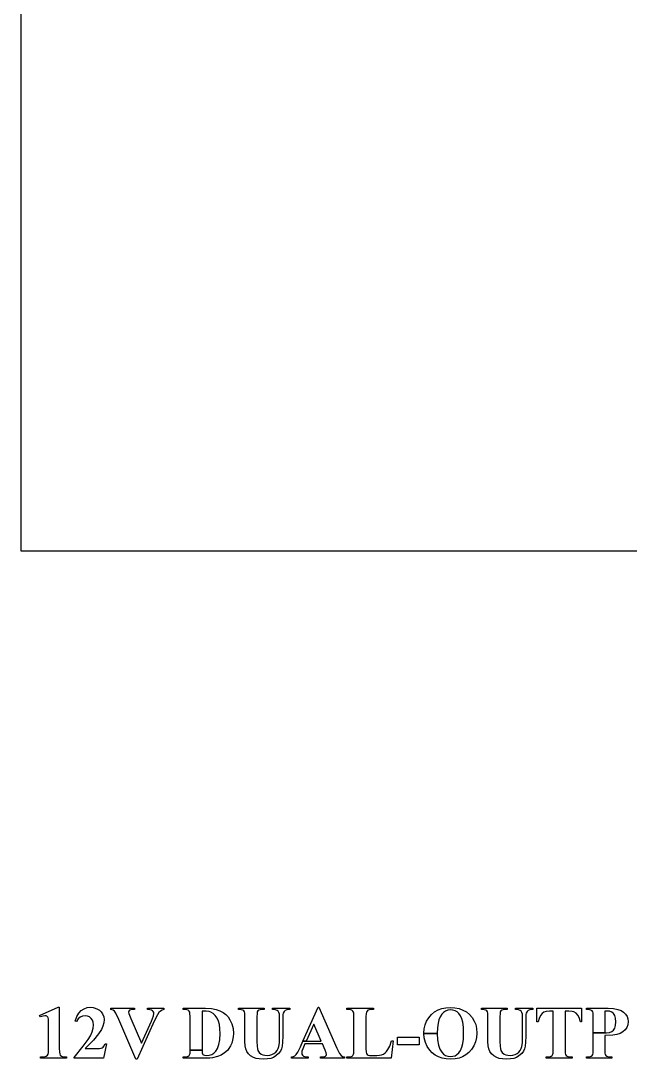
# Model space of a CAD drawing. Header units: inches. Extents: x 0.4 to 11.3, y -7.9 to -0.4.
# Drawn here: x 1.7 to 2.491, y -4.135 to -2.786 of the extents above; entities that cross this region are included whole.
import ezdxf

# ---------------------------------------------------------------- set-up
doc = ezdxf.new("R2010")
doc.units = ezdxf.units.IN
doc.header["$MEASUREMENT"] = 0
doc.layers.add('LIGHTBLUE', color=172, linetype='CONTINUOUS')

msp = doc.modelspace()

# ---------------------------------------------------------------- linework, layer by layer
at = {"layer": 'LIGHTBLUE', "linetype": 'CONTINUOUS'}
for p, q in [((1.7, -0.85), (1.7, -3.475)), ((1.7, -3.475), (9.85, -3.475)), ((1.7245, -4.0784), (1.7484, -4.0675)), ((1.7484, -4.0675), (1.75, -4.0675)), ((1.75, -4.0675), (1.75, -4.1205)), ((1.7754, -4.0751), (1.7784, -4.0719)), ((1.7784, -4.0719), (1.7821, -4.0694)), ((1.7821, -4.0694), (1.7861, -4.068)), ((1.7861, -4.068), (1.7906, -4.0675)), ((1.7906, -4.0675), (1.7938, -4.0677)), ((1.7938, -4.0677), (1.7968, -4.0685)), ((1.7968, -4.0685), (1.7995, -4.0698)), ((1.7995, -4.0698), (1.8021, -4.0715)), ((1.8021, -4.0715), (1.8042, -4.0736)), ((1.8168, -4.0705), (1.8168, -4.0688)), ((1.8168, -4.0688), (1.8478, -4.0688)), ((1.8201, -4.0713), (1.8168, -4.0705)), ((1.8219, -4.0725), (1.8201, -4.0713)), ((1.8235, -4.0751), (1.8219, -4.0725)), ((1.8402, -4.0724), (1.84, -4.0737)), ((1.8411, -4.0715), (1.8402, -4.0724)), ((1.843, -4.0708), (1.8411, -4.0715)), ((1.8468, -4.0705), (1.843, -4.0708)), ((1.8478, -4.0705), (1.8468, -4.0705)), ((1.8478, -4.0688), (1.8478, -4.0705)), ((1.8644, -4.0705), (1.8644, -4.0688)), ((1.8644, -4.0688), (1.8857, -4.0688)), ((1.8677, -4.0707), (1.8644, -4.0705)), ((1.8699, -4.0713), (1.8677, -4.0707)), ((1.8712, -4.072), (1.8699, -4.0713)), ((1.8721, -4.073), (1.8712, -4.072)), ((1.8814, -4.0724), (1.8794, -4.0742)), ((1.8835, -4.0711), (1.8814, -4.0724)), ((1.8857, -4.0705), (1.8835, -4.0711)), ((1.8857, -4.0688), (1.8857, -4.0705)), ((1.9108, -4.0705), (1.9108, -4.0688)), ((1.9108, -4.0688), (1.9398, -4.0688)), ((1.9129, -4.0705), (1.9108, -4.0705)), ((1.9155, -4.0707), (1.9129, -4.0705)), ((1.9173, -4.0714), (1.9155, -4.0707)), ((1.9186, -4.0725), (1.9173, -4.0714)), ((1.9194, -4.0737), (1.9186, -4.0725)), ((1.9409, -4.0726), (1.9355, -4.0724)), ((1.9355, -4.0724), (1.9355, -4.1231)), ((1.9398, -4.0688), (1.9475, -4.0692)), ((1.9446, -4.0731), (1.9409, -4.0726)), ((1.9475, -4.0692), (1.9537, -4.0703)), ((1.9537, -4.0703), (1.9585, -4.072)), ((1.9585, -4.072), (1.9626, -4.0742)), ((1.9825, -4.0688), (2.016, -4.0688)), ((1.9825, -4.0705), (1.9825, -4.0688)), ((1.9863, -4.0707), (1.9825, -4.0705)), ((1.9881, -4.0713), (1.9863, -4.0707)), ((1.9895, -4.0722), (1.9881, -4.0713)), ((1.9903, -4.0735), (1.9895, -4.0722)), ((2.0079, -4.0722), (2.0071, -4.0735)), ((2.0091, -4.0713), (2.0079, -4.0722)), ((2.0108, -4.0707), (2.0091, -4.0713)), ((2.0143, -4.0705), (2.0108, -4.0707)), ((2.016, -4.0705), (2.0143, -4.0705)), ((2.016, -4.0688), (2.016, -4.0705)), ((2.0268, -4.0705), (2.0268, -4.0688)), ((2.0268, -4.0688), (2.0493, -4.0688)), ((2.0305, -4.0708), (2.0268, -4.0705)), ((2.0329, -4.0716), (2.0305, -4.0708)), ((2.0341, -4.0726), (2.0329, -4.0716)), ((2.0352, -4.0742), (2.0341, -4.0726)), ((2.0434, -4.0716), (2.0418, -4.073)), ((2.0453, -4.0708), (2.0434, -4.0716)), ((2.0479, -4.0705), (2.0453, -4.0708)), ((2.0493, -4.0705), (2.0479, -4.0705)), ((2.0493, -4.0688), (2.0493, -4.0705)), ((2.0664, -4.1115), (2.0862, -4.0675)), ((2.0862, -4.0675), (2.0871, -4.0675)), ((2.0871, -4.0675), (2.1104, -4.1206)), ((2.1234, -4.0705), (2.1234, -4.0688)), ((2.1234, -4.0688), (2.158, -4.0688)), ((2.1256, -4.0705), (2.1234, -4.0705)), ((2.1281, -4.0707), (2.1256, -4.0705)), ((2.1299, -4.0714), (2.1281, -4.0707)), ((2.1313, -4.0725), (2.1299, -4.0714)), ((2.1321, -4.0737), (2.1313, -4.0725)), ((2.1496, -4.0724), (2.1487, -4.0739)), ((2.1507, -4.0715), (2.1496, -4.0724)), ((2.1526, -4.0707), (2.1507, -4.0715)), ((2.1552, -4.0705), (2.1526, -4.0707)), ((2.158, -4.0705), (2.1552, -4.0705)), ((2.158, -4.0688), (2.158, -4.0705)), ((2.2373, -4.0736), (2.2418, -4.071)), ((2.2418, -4.071), (2.2465, -4.0692)), ((2.2465, -4.0692), (2.2517, -4.0682)), ((2.2516, -4.0724), (2.249, -4.0742)), ((2.2546, -4.0714), (2.2516, -4.0724)), ((2.2517, -4.0682), (2.2574, -4.068)), ((2.258, -4.071), (2.2546, -4.0714)), ((2.2574, -4.068), (2.2636, -4.0682)), ((2.2611, -4.0713), (2.258, -4.071)), ((2.2639, -4.0722), (2.2611, -4.0713)), ((2.2636, -4.0682), (2.2691, -4.0692)), ((2.2665, -4.0736), (2.2639, -4.0722)), ((2.2691, -4.0692), (2.274, -4.0711)), ((2.274, -4.0711), (2.2785, -4.0736)), ((2.298, -4.0688), (2.3315, -4.0688)), ((2.298, -4.0705), (2.298, -4.0688)), ((2.3018, -4.0707), (2.298, -4.0705)), ((2.3037, -4.0713), (2.3018, -4.0707)), ((2.305, -4.0722), (2.3037, -4.0713)), ((2.3058, -4.0735), (2.305, -4.0722)), ((2.3234, -4.0722), (2.3226, -4.0735)), ((2.3246, -4.0713), (2.3234, -4.0722)), ((2.3264, -4.0707), (2.3246, -4.0713)), ((2.3298, -4.0705), (2.3264, -4.0707)), ((2.3315, -4.0705), (2.3298, -4.0705)), ((2.3315, -4.0688), (2.3315, -4.0705)), ((2.3424, -4.0705), (2.3424, -4.0688)), ((2.3424, -4.0688), (2.3648, -4.0688)), ((2.346, -4.0708), (2.3424, -4.0705)), ((2.3484, -4.0716), (2.346, -4.0708)), ((2.3497, -4.0726), (2.3484, -4.0716)), ((2.3507, -4.0742), (2.3497, -4.0726)), ((2.3589, -4.0716), (2.3574, -4.073)), ((2.3609, -4.0708), (2.3589, -4.0716)), ((2.3635, -4.0705), (2.3609, -4.0708)), ((2.3648, -4.0705), (2.3635, -4.0705)), ((2.3648, -4.0688), (2.3648, -4.0705)), ((2.37, -4.0866), (2.37, -4.0688)), ((2.37, -4.0688), (2.4282, -4.0688)), ((2.3866, -4.0727), (2.3823, -4.073)), ((2.3913, -4.0727), (2.3866, -4.0727)), ((2.3913, -4.1224), (2.3913, -4.0727)), ((2.4116, -4.0727), (2.4068, -4.0727)), ((2.4068, -4.0727), (2.4068, -4.1224)), ((2.4158, -4.0729), (2.4116, -4.0727)), ((2.4282, -4.0688), (2.4282, -4.0866)), ((2.4343, -4.0705), (2.4343, -4.0688)), ((2.4343, -4.0688), (2.4625, -4.0688)), ((2.4383, -4.0707), (2.4343, -4.0705)), ((2.4403, -4.0713), (2.4383, -4.0707)), ((2.4417, -4.0723), (2.4403, -4.0713)), ((2.4426, -4.0734), (2.4417, -4.0723)), ((2.4602, -4.0724), (2.4582, -4.0724)), ((2.4582, -4.0724), (2.4582, -4.1006)), ((2.4642, -4.0728), (2.4602, -4.0724)), ((2.4625, -4.0688), (2.4697, -4.0692)), ((2.4673, -4.074), (2.4642, -4.0728)), ((2.4697, -4.0692), (2.4753, -4.0703)), ((2.4753, -4.0703), (2.4794, -4.0718)), ((2.4794, -4.0718), (2.4825, -4.0738)), ((1.7254, -4.08), (1.7245, -4.0784)), ((1.7288, -4.0789), (1.7254, -4.08)), ((1.7313, -4.0785), (1.7288, -4.0789)), ((1.7328, -4.0787), (1.7313, -4.0785)), ((1.734, -4.0793), (1.7328, -4.0787)), ((1.735, -4.0802), (1.734, -4.0793)), ((1.7356, -4.0812), (1.735, -4.0802)), ((1.7359, -4.0828), (1.7356, -4.0812)), ((1.7361, -4.0869), (1.7359, -4.0828)), ((1.7706, -4.0854), (1.7727, -4.0796)), ((1.7723, -4.0861), (1.7706, -4.0854)), ((1.7747, -4.0827), (1.7723, -4.0861)), ((1.7727, -4.0796), (1.7754, -4.0751)), ((1.7773, -4.0805), (1.7747, -4.0827)), ((1.7803, -4.0791), (1.7773, -4.0805)), ((1.7838, -4.0787), (1.7803, -4.0791)), ((1.7866, -4.079), (1.7838, -4.0787)), ((1.7891, -4.0801), (1.7866, -4.079)), ((1.7914, -4.082), (1.7891, -4.0801)), ((1.7931, -4.0844), (1.7914, -4.082)), ((1.7941, -4.0871), (1.7931, -4.0844)), ((1.8042, -4.0736), (1.8059, -4.076)), ((1.8059, -4.076), (1.8077, -4.08)), ((1.8077, -4.08), (1.8082, -4.0835)), ((1.8082, -4.0835), (1.8078, -4.0877)), ((1.8273, -4.0835), (1.8235, -4.0751)), ((1.8495, -4.135), (1.8273, -4.0835)), ((1.84, -4.0737), (1.8403, -4.0757)), ((1.8403, -4.0757), (1.8429, -4.0821)), ((1.8429, -4.0821), (1.8567, -4.1143)), ((1.8734, -4.0855), (1.8511, -4.135)), ((1.8567, -4.1143), (1.8696, -4.0856)), ((1.8696, -4.0856), (1.8724, -4.0786)), ((1.8727, -4.0742), (1.8721, -4.073)), ((1.8724, -4.0786), (1.8729, -4.0755)), ((1.8729, -4.0755), (1.8727, -4.0742)), ((1.8773, -4.0775), (1.8734, -4.0855)), ((1.8794, -4.0742), (1.8773, -4.0775)), ((1.9197, -4.0754), (1.9194, -4.0737)), ((1.9199, -4.08), (1.9197, -4.0754)), ((1.9199, -4.1224), (1.9199, -4.08)), ((1.9469, -4.0738), (1.9446, -4.0731)), ((1.9499, -4.0756), (1.9469, -4.0738)), ((1.9525, -4.0782), (1.9499, -4.0756)), ((1.9549, -4.0818), (1.9525, -4.0782)), ((1.9565, -4.0855), (1.9549, -4.0818)), ((1.9578, -4.09), (1.9565, -4.0855)), ((1.9626, -4.0742), (1.9661, -4.0769)), ((1.9661, -4.0769), (1.9691, -4.08)), ((1.9691, -4.08), (1.9716, -4.0837)), ((1.9716, -4.0837), (1.9741, -4.0891)), ((1.9907, -4.0754), (1.9903, -4.0735)), ((1.9909, -4.0806), (1.9907, -4.0754)), ((1.9909, -4.1122), (1.9909, -4.0806)), ((2.0067, -4.0754), (2.0065, -4.0806)), ((2.0065, -4.0806), (2.0065, -4.1121)), ((2.0071, -4.0735), (2.0067, -4.0754)), ((2.0358, -4.0765), (2.0352, -4.0742)), ((2.0361, -4.0806), (2.0358, -4.0765)), ((2.0361, -4.1069), (2.0361, -4.0806)), ((2.0403, -4.0768), (2.0401, -4.0806)), ((2.0401, -4.0806), (2.0401, -4.1051)), ((2.0407, -4.075), (2.0403, -4.0768)), ((2.0418, -4.073), (2.0407, -4.075)), ((2.1324, -4.0754), (2.1321, -4.0737)), ((2.1326, -4.08), (2.1324, -4.0754)), ((2.1326, -4.1224), (2.1326, -4.08)), ((2.1483, -4.0755), (2.1482, -4.08)), ((2.1482, -4.08), (2.1482, -4.1213)), ((2.1487, -4.0739), (2.1483, -4.0755)), ((2.225, -4.0902), (2.2269, -4.0855)), ((2.2269, -4.0855), (2.2297, -4.0811)), ((2.2297, -4.0811), (2.2332, -4.077)), ((2.2332, -4.077), (2.2373, -4.0736)), ((2.2429, -4.0838), (2.2417, -4.0884)), ((2.2444, -4.0801), (2.2429, -4.0838)), ((2.2466, -4.0767), (2.2444, -4.0801)), ((2.249, -4.0742), (2.2466, -4.0767)), ((2.2687, -4.0756), (2.2665, -4.0736)), ((2.2707, -4.0786), (2.2687, -4.0756)), ((2.2726, -4.0826), (2.2707, -4.0786)), ((2.2738, -4.087), (2.2726, -4.0826)), ((2.2785, -4.0736), (2.2826, -4.077)), ((2.2826, -4.077), (2.286, -4.081)), ((2.286, -4.081), (2.2887, -4.0854)), ((2.2887, -4.0854), (2.2907, -4.0901)), ((2.3062, -4.0754), (2.3058, -4.0735)), ((2.3065, -4.0806), (2.3062, -4.0754)), ((2.3065, -4.1122), (2.3065, -4.0806)), ((2.3222, -4.0754), (2.322, -4.0806)), ((2.322, -4.0806), (2.322, -4.1121)), ((2.3226, -4.0735), (2.3222, -4.0754)), ((2.3514, -4.0765), (2.3507, -4.0742)), ((2.3516, -4.0806), (2.3514, -4.0765)), ((2.3516, -4.1069), (2.3516, -4.0806)), ((2.3559, -4.0768), (2.3557, -4.0806)), ((2.3557, -4.0806), (2.3557, -4.1051)), ((2.3563, -4.075), (2.3559, -4.0768)), ((2.3574, -4.073), (2.3563, -4.075)), ((2.373, -4.082), (2.3718, -4.0866)), ((2.3747, -4.0783), (2.373, -4.082)), ((2.3771, -4.0755), (2.3747, -4.0783)), ((2.3792, -4.074), (2.3771, -4.0755)), ((2.3823, -4.073), (2.3792, -4.074)), ((2.418, -4.0735), (2.4158, -4.0729)), ((2.4209, -4.0754), (2.418, -4.0735)), ((2.4231, -4.0778), (2.4209, -4.0754)), ((2.4248, -4.081), (2.4231, -4.0778)), ((2.4265, -4.0866), (2.4248, -4.081)), ((2.443, -4.0753), (2.4426, -4.0734)), ((2.4432, -4.08), (2.443, -4.0753)), ((2.4432, -4.1006), (2.4432, -4.08)), ((2.4696, -4.0758), (2.4673, -4.074)), ((2.4712, -4.0782), (2.4696, -4.0758)), ((2.4723, -4.0816), (2.4712, -4.0782)), ((2.4727, -4.0864), (2.4723, -4.0816)), ((2.4825, -4.0738), (2.4853, -4.0765)), ((2.4853, -4.0765), (2.4871, -4.0794)), ((2.4871, -4.0794), (2.4882, -4.0826)), ((2.4882, -4.0826), (2.4886, -4.0861)), ((2.4886, -4.0861), (2.4882, -4.0902)), ((1.7361, -4.1205), (1.7361, -4.0869)), ((1.7907, -4.1045), (1.7929, -4.0995)), ((1.7929, -4.0995), (1.7941, -4.0949)), ((1.7945, -4.0904), (1.7941, -4.0871)), ((1.7941, -4.0949), (1.7945, -4.0904)), ((1.8047, -4.0964), (1.8009, -4.1021)), ((1.8067, -4.0919), (1.8047, -4.0964)), ((1.8078, -4.0877), (1.8067, -4.0919)), ((1.9586, -4.0954), (1.9578, -4.09)), ((1.9588, -4.1017), (1.9586, -4.0954)), ((1.9741, -4.0891), (1.9756, -4.095)), ((1.9756, -4.095), (1.9761, -4.1014)), ((2.0804, -4.0896), (2.0704, -4.1115)), ((2.09, -4.1115), (2.0804, -4.0896)), ((2.2234, -4.101), (2.2238, -4.0954)), ((2.2238, -4.0954), (2.225, -4.0902)), ((2.2409, -4.0943), (2.2406, -4.1015)), ((2.2417, -4.0884), (2.2409, -4.0943)), ((2.2746, -4.0932), (2.2738, -4.087)), ((2.275, -4.1018), (2.2746, -4.0932)), ((2.2907, -4.0901), (2.2918, -4.0953)), ((2.2918, -4.0953), (2.2922, -4.101)), ((2.3718, -4.0866), (2.37, -4.0866)), ((2.4282, -4.0866), (2.4265, -4.0866)), ((2.4643, -4.1002), (2.4673, -4.0991)), ((2.4673, -4.0991), (2.4696, -4.0972)), ((2.4696, -4.0972), (2.4712, -4.0946)), ((2.4712, -4.0946), (2.4723, -4.0912)), ((2.4723, -4.0912), (2.4727, -4.0864)), ((2.4818, -4.0995), (2.4783, -4.1015)), ((2.4847, -4.0969), (2.4818, -4.0995)), ((2.4869, -4.0937), (2.4847, -4.0969)), ((2.4882, -4.0902), (2.4869, -4.0937)), ((1.7812, -4.1181), (1.7877, -4.1093)), ((1.7943, -4.1101), (1.7836, -4.1211)), ((1.7877, -4.1093), (1.7907, -4.1045)), ((1.8009, -4.1021), (1.7943, -4.1101)), ((1.9572, -4.116), (1.9584, -4.1097)), ((1.9584, -4.1097), (1.9588, -4.1017)), ((1.9751, -4.1101), (1.9739, -4.114)), ((1.9758, -4.1059), (1.9751, -4.1101)), ((1.9761, -4.1014), (1.9758, -4.1059)), ((1.9912, -4.1175), (1.9909, -4.1122)), ((2.0065, -4.1121), (2.0067, -4.118)), ((2.0358, -4.1138), (2.0361, -4.1069)), ((2.0399, -4.1128), (2.0394, -4.1181)), ((2.0401, -4.1051), (2.0399, -4.1128)), ((2.063, -4.1191), (2.0664, -4.1115)), ((2.0664, -4.1115), (2.0704, -4.1115)), ((2.0704, -4.1115), (2.0664, -4.1115)), ((2.0704, -4.1115), (2.09, -4.1115)), ((2.179, -4.1181), (2.1815, -4.111)), ((2.1835, -4.111), (2.181, -4.1337)), ((2.1815, -4.111), (2.1835, -4.111)), ((2.1893, -4.1162), (2.1893, -4.1063)), ((2.1893, -4.1063), (2.2172, -4.1063)), ((2.2172, -4.1063), (2.2172, -4.1162)), ((2.2234, -4.1015), (2.2234, -4.101)), ((2.2239, -4.1073), (2.2234, -4.1015)), ((2.2234, -4.1015), (2.2406, -4.1015)), ((2.2406, -4.1015), (2.2234, -4.1015)), ((2.2253, -4.1131), (2.2239, -4.1073)), ((2.2276, -4.1183), (2.2253, -4.1131)), ((2.2406, -4.1015), (2.2411, -4.11)), ((2.2411, -4.11), (2.2423, -4.1167)), ((2.2739, -4.1148), (2.2747, -4.109)), ((2.2747, -4.109), (2.275, -4.1018)), ((2.2904, -4.1126), (2.2882, -4.1178)), ((2.2918, -4.107), (2.2904, -4.1126)), ((2.2922, -4.101), (2.2918, -4.107)), ((2.3068, -4.1175), (2.3065, -4.1122)), ((2.322, -4.1121), (2.3222, -4.118)), ((2.3514, -4.1138), (2.3516, -4.1069)), ((2.3554, -4.1128), (2.3549, -4.1181)), ((2.3557, -4.1051), (2.3554, -4.1128)), ((2.4432, -4.1224), (2.4432, -4.1006)), ((2.4432, -4.1006), (2.4582, -4.1006)), ((2.4582, -4.1006), (2.4432, -4.1006)), ((2.4582, -4.1006), (2.4606, -4.1007)), ((2.4685, -4.1038), (2.4582, -4.1041)), ((2.4582, -4.1041), (2.4582, -4.1224)), ((2.4606, -4.1007), (2.4643, -4.1002)), ((2.4739, -4.103), (2.4685, -4.1038)), ((2.4783, -4.1015), (2.4739, -4.103)), ((1.7354, -4.1284), (1.7358, -4.1262)), ((1.7358, -4.1262), (1.7361, -4.1205)), ((1.75, -4.1205), (1.7501, -4.126)), ((1.7501, -4.126), (1.7505, -4.1282)), ((1.7694, -4.1326), (1.7812, -4.1181)), ((1.7836, -4.1211), (1.7976, -4.1211)), ((1.7976, -4.1211), (1.8023, -4.1209)), ((1.8023, -4.1209), (1.8043, -4.1207)), ((1.8043, -4.1207), (1.8057, -4.1201)), ((1.8057, -4.1201), (1.8069, -4.1192)), ((1.8069, -4.1192), (1.8079, -4.1179)), ((1.8112, -4.1151), (1.8076, -4.1337)), ((1.8079, -4.1179), (1.8095, -4.1151)), ((1.8095, -4.1151), (1.8112, -4.1151)), ((1.9198, -4.1271), (1.9199, -4.1231)), ((1.9199, -4.1231), (1.9199, -4.1224)), ((1.9199, -4.1231), (1.9355, -4.1231)), ((1.9355, -4.1231), (1.9199, -4.1231)), ((1.9355, -4.1231), (1.9356, -4.1267)), ((1.9356, -4.1267), (1.9359, -4.128)), ((1.9508, -4.127), (1.9531, -4.1246)), ((1.9531, -4.1246), (1.9554, -4.1209)), ((1.9554, -4.1209), (1.9572, -4.116)), ((1.9682, -4.1235), (1.9644, -4.1269)), ((1.9703, -4.1209), (1.9682, -4.1235)), ((1.9722, -4.1178), (1.9703, -4.1209)), ((1.9739, -4.114), (1.9722, -4.1178)), ((1.9921, -4.1217), (1.9912, -4.1175)), ((1.9935, -4.125), (1.9921, -4.1217)), ((1.9955, -4.1279), (1.9935, -4.125)), ((2.0067, -4.118), (2.0072, -4.1216)), ((2.0072, -4.1216), (2.0078, -4.1236)), ((2.0078, -4.1236), (2.0095, -4.1261)), ((2.0095, -4.1261), (2.0121, -4.1283)), ((2.0287, -4.1278), (2.031, -4.126)), ((2.031, -4.126), (2.0328, -4.1238)), ((2.0328, -4.1238), (2.0343, -4.1213)), ((2.0343, -4.1213), (2.0352, -4.1184)), ((2.0372, -4.1246), (2.0348, -4.1277)), ((2.0352, -4.1184), (2.0358, -4.1138)), ((2.0386, -4.1215), (2.0372, -4.1246)), ((2.0394, -4.1181), (2.0386, -4.1215)), ((2.0574, -4.1291), (2.0596, -4.1259)), ((2.0596, -4.1259), (2.063, -4.1191)), ((2.065, -4.1246), (2.0647, -4.1268)), ((2.066, -4.1216), (2.065, -4.1246)), ((2.0687, -4.1151), (2.066, -4.1216)), ((2.0917, -4.1151), (2.0687, -4.1151)), ((2.0951, -4.1232), (2.0917, -4.1151)), ((2.0965, -4.1269), (2.0951, -4.1232)), ((2.1104, -4.1206), (2.1139, -4.1275)), ((2.1324, -4.127), (2.1326, -4.1224)), ((2.1482, -4.1213), (2.1484, -4.1258)), ((2.1484, -4.1258), (2.1487, -4.1276)), ((2.1729, -4.1269), (2.1749, -4.125)), ((2.1749, -4.125), (2.1767, -4.1225)), ((2.1767, -4.1225), (2.179, -4.1181)), ((2.2172, -4.1162), (2.1893, -4.1162)), ((2.2309, -4.1232), (2.2276, -4.1183)), ((2.2343, -4.1268), (2.2309, -4.1232)), ((2.2381, -4.1297), (2.2343, -4.1268)), ((2.2423, -4.1167), (2.2441, -4.1219)), ((2.2441, -4.1219), (2.2465, -4.1259)), ((2.2465, -4.1259), (2.2487, -4.1284)), ((2.2661, -4.1291), (2.2686, -4.1268)), ((2.2686, -4.1268), (2.2708, -4.1236)), ((2.2708, -4.1236), (2.2726, -4.1193)), ((2.2726, -4.1193), (2.2739, -4.1148)), ((2.2816, -4.1264), (2.2779, -4.1295)), ((2.285, -4.1226), (2.2816, -4.1264)), ((2.2882, -4.1178), (2.285, -4.1226)), ((2.3077, -4.1217), (2.3068, -4.1175)), ((2.309, -4.125), (2.3077, -4.1217)), ((2.3111, -4.1279), (2.309, -4.125)), ((2.3222, -4.118), (2.3227, -4.1216)), ((2.3227, -4.1216), (2.3234, -4.1236)), ((2.3234, -4.1236), (2.3251, -4.1261)), ((2.3251, -4.1261), (2.3277, -4.1283)), ((2.3443, -4.1278), (2.3465, -4.126)), ((2.3465, -4.126), (2.3484, -4.1238)), ((2.3484, -4.1238), (2.3498, -4.1213)), ((2.3498, -4.1213), (2.3507, -4.1184)), ((2.3528, -4.1246), (2.3504, -4.1277)), ((2.3507, -4.1184), (2.3514, -4.1138)), ((2.3541, -4.1215), (2.3528, -4.1246)), ((2.3549, -4.1181), (2.3541, -4.1215)), ((2.3911, -4.127), (2.3913, -4.1224)), ((2.4068, -4.1224), (2.407, -4.1271)), ((2.443, -4.1272), (2.4432, -4.1224)), ((2.4582, -4.1224), (2.4584, -4.1272)), ((1.7254, -4.1337), (1.7254, -4.132)), ((1.7254, -4.132), (1.7271, -4.132)), ((1.7595, -4.1337), (1.7254, -4.1337)), ((1.7271, -4.132), (1.7309, -4.1317)), ((1.7309, -4.1317), (1.733, -4.1311)), ((1.733, -4.1311), (1.7345, -4.1299)), ((1.7345, -4.1299), (1.7354, -4.1284)), ((1.7505, -4.1282), (1.7513, -4.1297)), ((1.7513, -4.1297), (1.7527, -4.131)), ((1.7527, -4.131), (1.7546, -4.1317)), ((1.7546, -4.1317), (1.758, -4.132)), ((1.758, -4.132), (1.7595, -4.132)), ((1.7595, -4.132), (1.7595, -4.1337)), ((1.7694, -4.1337), (1.7694, -4.1326)), ((1.8076, -4.1337), (1.7694, -4.1337)), ((1.8511, -4.135), (1.8495, -4.135)), ((1.9108, -4.1337), (1.9108, -4.132)), ((1.9108, -4.132), (1.9129, -4.132)), ((1.9398, -4.1337), (1.9108, -4.1337)), ((1.9129, -4.132), (1.9156, -4.1318)), ((1.9156, -4.1318), (1.9173, -4.1311)), ((1.9173, -4.1311), (1.9186, -4.13)), ((1.9186, -4.13), (1.9195, -4.1286)), ((1.9195, -4.1286), (1.9198, -4.1271)), ((1.9359, -4.128), (1.9364, -4.1288)), ((1.9364, -4.1288), (1.9372, -4.1294)), ((1.9372, -4.1294), (1.9386, -4.1299)), ((1.9386, -4.1299), (1.9409, -4.1301)), ((1.9456, -4.1335), (1.9398, -4.1337)), ((1.9409, -4.1301), (1.9448, -4.1297)), ((1.9448, -4.1297), (1.9481, -4.1287)), ((1.949, -4.1331), (1.9456, -4.1335)), ((1.9481, -4.1287), (1.9508, -4.127)), ((1.9553, -4.1315), (1.949, -4.1331)), ((1.9601, -4.1296), (1.9553, -4.1315)), ((1.9644, -4.1269), (1.9601, -4.1296)), ((1.9984, -4.1305), (1.9955, -4.1279)), ((2.0023, -4.1328), (1.9984, -4.1305)), ((2.0055, -4.1339), (2.0023, -4.1328)), ((2.0097, -4.1347), (2.0055, -4.1339)), ((2.0153, -4.135), (2.0097, -4.1347)), ((2.0121, -4.1283), (2.0142, -4.1292)), ((2.0142, -4.1292), (2.0167, -4.1299)), ((2.0204, -4.1347), (2.0153, -4.135)), ((2.0167, -4.1299), (2.0197, -4.1301)), ((2.0197, -4.1301), (2.0232, -4.1298)), ((2.0247, -4.1339), (2.0204, -4.1347)), ((2.0232, -4.1298), (2.0261, -4.129)), ((2.0283, -4.1326), (2.0247, -4.1339)), ((2.0261, -4.129), (2.0287, -4.1278)), ((2.0313, -4.1308), (2.0283, -4.1326)), ((2.0348, -4.1277), (2.0313, -4.1308)), ((2.0517, -4.132), (2.0539, -4.1314)), ((2.0517, -4.1337), (2.0517, -4.132)), ((2.0732, -4.1337), (2.0517, -4.1337)), ((2.0539, -4.1314), (2.0558, -4.1305)), ((2.0558, -4.1305), (2.0574, -4.1291)), ((2.0647, -4.1268), (2.0649, -4.1285)), ((2.0649, -4.1285), (2.0657, -4.1298)), ((2.0657, -4.1298), (2.0669, -4.1309)), ((2.0669, -4.1309), (2.0687, -4.1314)), ((2.0687, -4.1314), (2.0732, -4.132)), ((2.0732, -4.132), (2.0732, -4.1337)), ((2.0892, -4.1337), (2.0892, -4.132)), ((2.0892, -4.132), (2.0905, -4.132)), ((2.1205, -4.1337), (2.0892, -4.1337)), ((2.0905, -4.132), (2.0939, -4.1317)), ((2.0939, -4.1317), (2.0958, -4.1309)), ((2.0958, -4.1309), (2.0965, -4.13)), ((2.0968, -4.1287), (2.0965, -4.1269)), ((2.0965, -4.13), (2.0968, -4.1287)), ((2.1139, -4.1275), (2.1159, -4.1303)), ((2.1159, -4.1303), (2.1178, -4.1314)), ((2.1178, -4.1314), (2.1205, -4.132)), ((2.1205, -4.132), (2.1205, -4.1337)), ((2.1234, -4.1337), (2.1234, -4.132)), ((2.1234, -4.132), (2.1256, -4.132)), ((2.181, -4.1337), (2.1234, -4.1337)), ((2.1256, -4.132), (2.1282, -4.1317)), ((2.1282, -4.1317), (2.1301, -4.131)), ((2.1301, -4.131), (2.1312, -4.1301)), ((2.1312, -4.1301), (2.1321, -4.1286)), ((2.1321, -4.1286), (2.1324, -4.127)), ((2.1487, -4.1276), (2.1496, -4.1288)), ((2.1496, -4.1288), (2.151, -4.1297)), ((2.151, -4.1297), (2.1526, -4.13)), ((2.1526, -4.13), (2.1568, -4.1301)), ((2.1568, -4.1301), (2.1622, -4.1301)), ((2.1622, -4.1301), (2.1656, -4.1299)), ((2.1656, -4.1299), (2.1684, -4.1293)), ((2.1684, -4.1293), (2.1708, -4.1283)), ((2.1708, -4.1283), (2.1729, -4.1269)), ((2.2422, -4.132), (2.2381, -4.1297)), ((2.2469, -4.1336), (2.2422, -4.132)), ((2.2521, -4.1347), (2.2469, -4.1336)), ((2.2487, -4.1284), (2.2513, -4.1301)), ((2.2513, -4.1301), (2.2543, -4.1311)), ((2.258, -4.135), (2.2521, -4.1347)), ((2.2543, -4.1311), (2.2579, -4.1315)), ((2.2579, -4.1315), (2.2611, -4.1312)), ((2.2638, -4.1347), (2.258, -4.135)), ((2.2611, -4.1312), (2.2638, -4.1304)), ((2.2638, -4.1304), (2.2661, -4.1291)), ((2.269, -4.1336), (2.2638, -4.1347)), ((2.2737, -4.1318), (2.269, -4.1336)), ((2.2779, -4.1295), (2.2737, -4.1318)), ((2.314, -4.1305), (2.3111, -4.1279)), ((2.3179, -4.1328), (2.314, -4.1305)), ((2.321, -4.1339), (2.3179, -4.1328)), ((2.3253, -4.1347), (2.321, -4.1339)), ((2.3309, -4.135), (2.3253, -4.1347)), ((2.3277, -4.1283), (2.3298, -4.1292)), ((2.3298, -4.1292), (2.3323, -4.1299)), ((2.336, -4.1347), (2.3309, -4.135)), ((2.3323, -4.1299), (2.3353, -4.1301)), ((2.3353, -4.1301), (2.3387, -4.1298)), ((2.3403, -4.1339), (2.336, -4.1347)), ((2.3387, -4.1298), (2.3417, -4.129)), ((2.3438, -4.1326), (2.3403, -4.1339)), ((2.3417, -4.129), (2.3443, -4.1278)), ((2.3468, -4.1308), (2.3438, -4.1326)), ((2.3504, -4.1277), (2.3468, -4.1308)), ((2.3821, -4.1337), (2.3821, -4.132)), ((2.3821, -4.132), (2.3842, -4.132)), ((2.416, -4.1337), (2.3821, -4.1337)), ((2.3842, -4.132), (2.3869, -4.1317)), ((2.3869, -4.1317), (2.3888, -4.131)), ((2.3888, -4.131), (2.3899, -4.1301)), ((2.3899, -4.1301), (2.3907, -4.1286)), ((2.3907, -4.1286), (2.3911, -4.127)), ((2.407, -4.1271), (2.4074, -4.1288)), ((2.4074, -4.1288), (2.4081, -4.13)), ((2.4081, -4.13), (2.4095, -4.1311)), ((2.4095, -4.1311), (2.4113, -4.1318)), ((2.4113, -4.1318), (2.4139, -4.132)), ((2.4139, -4.132), (2.416, -4.132)), ((2.416, -4.132), (2.416, -4.1337)), ((2.4343, -4.132), (2.4384, -4.1318)), ((2.4343, -4.1337), (2.4343, -4.132)), ((2.4672, -4.1337), (2.4343, -4.1337)), ((2.4384, -4.1318), (2.4404, -4.1312)), ((2.4404, -4.1312), (2.4417, -4.1302)), ((2.4417, -4.1302), (2.4426, -4.129)), ((2.4426, -4.129), (2.443, -4.1272)), ((2.4584, -4.1272), (2.4589, -4.129)), ((2.4589, -4.129), (2.4597, -4.1302)), ((2.4597, -4.1302), (2.4611, -4.1312)), ((2.4611, -4.1312), (2.4632, -4.1318)), ((2.4632, -4.1318), (2.4672, -4.132)), ((2.4672, -4.132), (2.4672, -4.1337))]:
    msp.add_line(p, q, dxfattribs=at)

doc.saveas('drawing.dxf')
